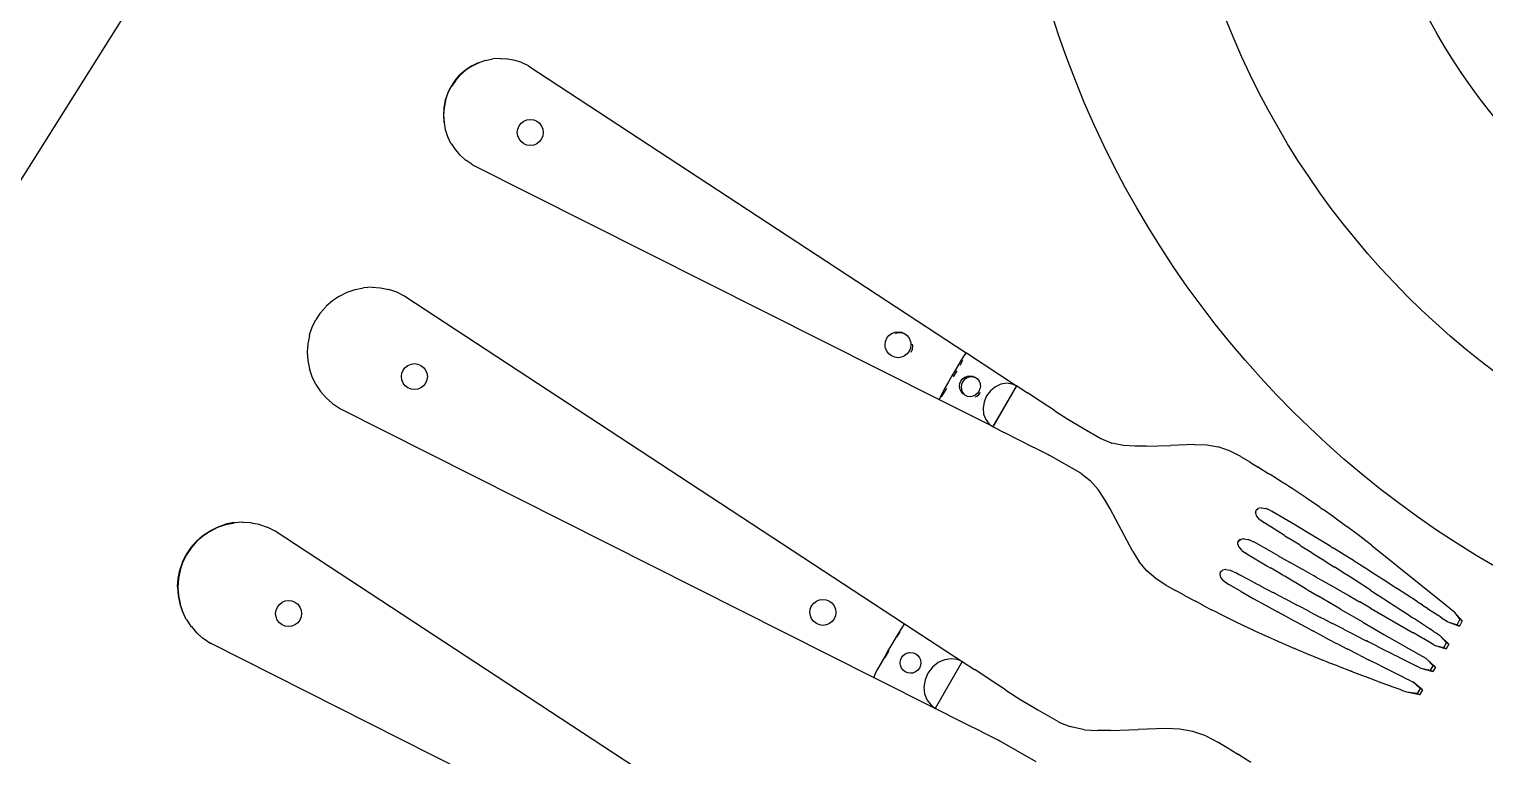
# Model space of a CAD drawing. Header units: metres. Extents: x 244.4 to 340.3, y -4.1 to 64.3.
# Drawn here: x 262.3737 to 262.5879, y 60.6716 to 60.7786 of the extents above; entities that cross this region are included whole.
import ezdxf

# ---------------------------------------------------------------- set-up
doc = ezdxf.new("R2010")
doc.units = ezdxf.units.M
doc.layers.add('Edges', color=7, linetype='Continuous')

msp = doc.modelspace()

# ---------------------------------------------------------------- linework, layer by layer
at = {"layer": 'Edges'}
for p, q in [((262.37218, 60.75582), (262.4409, 60.86532)), ((262.44087, 60.77396), (262.44191, 60.77419)), ((262.44191, 60.77419), (262.44194, 60.77417)), ((262.443, 60.77426), (262.44194, 60.77417)), ((262.443, 60.77426), (262.44303, 60.77424)), ((262.44303, 60.77424), (262.44409, 60.77419)), ((262.44409, 60.77419), (262.44412, 60.77417)), ((262.44412, 60.77417), (262.44516, 60.77398)), ((262.43791, 60.77254), (262.43709, 60.77182)), ((262.43795, 60.77252), (262.43713, 60.7718)), ((262.43882, 60.77314), (262.43791, 60.77254)), ((262.43886, 60.77312), (262.43795, 60.77252)), ((262.43882, 60.77314), (262.4398, 60.77363)), ((262.43886, 60.77312), (262.43984, 60.77361)), ((262.4398, 60.77363), (262.43984, 60.77361)), ((262.43984, 60.77361), (262.44084, 60.77398)), ((262.44084, 60.77398), (262.44087, 60.77396)), ((262.44519, 60.77396), (262.44516, 60.77398)), ((262.44619, 60.77363), (262.44519, 60.77396)), ((262.44623, 60.77361), (262.44619, 60.77363)), ((262.44717, 60.77315), (262.44623, 60.77361)), ((262.44717, 60.77315), (262.44721, 60.77313)), ((262.44721, 60.77313), (262.51157, 60.73092)), ((262.43532, 60.76909), (262.4358, 60.77007)), ((262.43534, 60.76924), (262.43577, 60.77009)), ((262.43629, 60.77088), (262.43577, 60.77009)), ((262.43641, 60.77097), (262.4358, 60.77007)), ((262.43629, 60.77088), (262.43635, 60.77097)), ((262.43637, 60.771), (262.43635, 60.77097)), ((262.43637, 60.771), (262.43704, 60.77176)), ((262.43641, 60.77097), (262.43713, 60.7718)), ((262.43704, 60.77176), (262.43709, 60.77182)), ((262.43493, 60.76807), (262.43472, 60.767)), ((262.43497, 60.76805), (262.43476, 60.76698)), ((262.43493, 60.76807), (262.43495, 60.76815)), ((262.43495, 60.76815), (262.43528, 60.76911)), ((262.43497, 60.76805), (262.43532, 60.76909)), ((262.43528, 60.76911), (262.43529, 60.76914)), ((262.43529, 60.76914), (262.43534, 60.76924)), ((262.43472, 60.767), (262.43465, 60.76591)), ((262.43465, 60.76591), (262.43472, 60.76482)), ((262.43476, 60.76698), (262.43468, 60.76589)), ((262.43468, 60.76589), (262.43476, 60.7648)), ((262.43472, 60.76482), (262.43476, 60.7648)), ((262.43476, 60.7648), (262.43493, 60.76375)), ((262.43493, 60.76375), (262.43497, 60.76373)), ((262.43528, 60.76272), (262.43497, 60.76373)), ((262.44553, 60.76335), (262.44559, 60.76384)), ((262.44559, 60.76384), (262.44578, 60.76431)), ((262.44578, 60.76431), (262.44609, 60.7647)), ((262.44609, 60.7647), (262.44648, 60.765)), ((262.44648, 60.765), (262.44694, 60.76519)), ((262.44694, 60.76519), (262.44744, 60.76526)), ((262.44744, 60.76526), (262.44794, 60.76519)), ((262.44794, 60.76519), (262.4484, 60.765)), ((262.4484, 60.765), (262.44879, 60.7647)), ((262.44879, 60.7647), (262.44909, 60.7643)), ((262.44909, 60.7643), (262.44928, 60.76384)), ((262.44928, 60.76384), (262.44935, 60.76335)), ((262.43532, 60.7627), (262.43528, 60.76272)), ((262.43576, 60.76174), (262.43532, 60.7627)), ((262.43576, 60.76174), (262.4358, 60.76172)), ((262.4358, 60.76172), (262.43637, 60.76083)), ((262.4456, 60.76285), (262.44553, 60.76335)), ((262.44579, 60.76239), (262.4456, 60.76285)), ((262.44609, 60.762), (262.44579, 60.76239)), ((262.44649, 60.76169), (262.44609, 60.762)), ((262.44695, 60.7615), (262.44649, 60.76169)), ((262.44744, 60.76144), (262.44695, 60.7615)), ((262.44794, 60.7615), (262.44744, 60.76144)), ((262.44839, 60.7617), (262.44794, 60.7615)), ((262.44879, 60.762), (262.44839, 60.7617)), ((262.44909, 60.7624), (262.44879, 60.762)), ((262.44928, 60.76285), (262.44909, 60.7624)), ((262.44935, 60.76335), (262.44928, 60.76285)), ((262.43637, 60.76083), (262.43641, 60.76081)), ((262.43641, 60.76081), (262.43709, 60.76001)), ((262.43709, 60.76001), (262.43713, 60.75999)), ((262.43713, 60.75999), (262.43791, 60.75929)), ((262.43791, 60.75929), (262.43795, 60.75927)), ((262.43882, 60.75868), (262.43795, 60.75927)), ((262.43882, 60.75868), (262.43886, 60.75866)), ((262.43886, 60.75866), (262.50759, 60.72403)), ((262.41938, 60.73928), (262.4205, 60.73983)), ((262.4205, 60.73983), (262.42168, 60.74023)), ((262.42168, 60.74023), (262.42291, 60.74048)), ((262.42415, 60.74056), (262.42291, 60.74048)), ((262.42415, 60.74056), (262.4254, 60.74048)), ((262.4254, 60.74048), (262.42662, 60.74024)), ((262.4278, 60.73983), (262.42662, 60.74024)), ((262.42892, 60.73928), (262.4278, 60.73983)), ((262.41658, 60.73682), (262.41735, 60.7377)), ((262.41735, 60.7377), (262.4174, 60.73776)), ((262.41834, 60.73859), (262.4174, 60.73776)), ((262.41938, 60.73928), (262.41834, 60.73859)), ((262.42892, 60.73928), (262.42896, 60.73926)), ((262.42896, 60.73926), (262.50252, 60.69103)), ((262.4154, 60.73482), (262.41589, 60.73579)), ((262.41648, 60.73669), (262.41589, 60.73579)), ((262.41648, 60.73669), (262.41655, 60.73679)), ((262.41658, 60.73682), (262.41655, 60.73679)), ((262.41493, 60.73349), (262.41469, 60.73226)), ((262.41493, 60.73349), (262.41496, 60.73357)), ((262.41496, 60.73357), (262.41534, 60.73467)), ((262.41534, 60.73467), (262.41535, 60.73471)), ((262.41535, 60.73471), (262.4154, 60.73482)), ((262.4999, 60.73306), (262.5002, 60.73346)), ((262.5002, 60.73346), (262.5006, 60.73376)), ((262.5006, 60.73376), (262.50087, 60.73387)), ((262.50087, 60.73387), (262.50106, 60.73395)), ((262.50106, 60.73395), (262.50156, 60.73401)), ((262.50133, 60.73379), (262.50115, 60.73371)), ((262.50182, 60.73386), (262.50133, 60.73379)), ((262.50156, 60.73401), (262.50206, 60.73394)), ((262.50231, 60.7338), (262.50182, 60.73386)), ((262.50206, 60.73394), (262.50231, 60.7338)), ((262.50231, 60.7338), (262.50252, 60.73375)), ((262.50252, 60.73375), (262.50291, 60.73345)), ((262.50291, 60.73345), (262.50321, 60.73306)), ((262.41469, 60.73226), (262.41461, 60.73102)), ((262.49964, 60.73211), (262.49971, 60.7326)), ((262.49968, 60.73181), (262.49964, 60.73211)), ((262.49971, 60.73161), (262.49968, 60.73181)), ((262.49971, 60.7326), (262.4999, 60.73306)), ((262.49991, 60.73115), (262.49971, 60.73161)), ((262.50321, 60.73306), (262.5034, 60.7326)), ((262.5034, 60.73161), (262.50321, 60.73115)), ((262.5034, 60.7326), (262.50343, 60.73234)), ((262.50346, 60.7321), (262.5034, 60.73161)), ((262.50343, 60.73234), (262.50346, 60.7321)), ((262.50348, 60.73099), (262.50367, 60.73145)), ((262.50367, 60.73145), (262.50373, 60.73195)), ((262.50373, 60.73195), (262.5037, 60.73218)), ((262.41461, 60.73102), (262.41469, 60.72977)), ((262.41469, 60.72977), (262.41493, 60.72855)), ((262.42942, 60.72907), (262.42989, 60.72926)), ((262.42989, 60.72926), (262.43038, 60.72933)), ((262.43038, 60.72933), (262.43088, 60.72926)), ((262.43088, 60.72926), (262.43134, 60.72907)), ((262.50021, 60.73075), (262.49991, 60.73115)), ((262.50061, 60.73045), (262.50021, 60.73075)), ((262.50107, 60.73026), (262.50061, 60.73045)), ((262.50156, 60.73019), (262.50107, 60.73026)), ((262.50205, 60.73026), (262.50156, 60.73019)), ((262.50229, 60.73036), (262.50205, 60.73026)), ((262.50251, 60.73045), (262.50229, 60.73036)), ((262.5029, 60.73076), (262.50251, 60.73045)), ((262.50321, 60.73115), (262.5029, 60.73076)), ((262.51048, 60.72925), (262.50999, 60.72842)), ((262.51091, 60.72995), (262.51048, 60.72925)), ((262.51071, 60.72912), (262.5111, 60.72984)), ((262.51125, 60.73049), (262.51091, 60.72995)), ((262.51148, 60.73082), (262.51125, 60.73049)), ((262.51157, 60.73092), (262.51148, 60.73082)), ((262.51157, 60.73092), (262.51161, 60.7309)), ((262.51157, 60.73077), (262.51161, 60.7309)), ((262.51161, 60.7309), (262.51899, 60.72606)), ((262.41533, 60.72736), (262.41493, 60.72855)), ((262.41589, 60.72625), (262.41533, 60.72736)), ((262.42847, 60.72742), (262.42853, 60.72792)), ((262.42854, 60.72693), (262.42847, 60.72742)), ((262.42853, 60.72792), (262.42872, 60.72838)), ((262.42872, 60.72838), (262.42903, 60.72877)), ((262.42903, 60.72877), (262.42942, 60.72907)), ((262.43134, 60.72907), (262.43173, 60.72877)), ((262.43173, 60.72877), (262.43204, 60.72837)), ((262.43204, 60.72837), (262.43223, 60.72791)), ((262.43229, 60.72742), (262.43222, 60.72693)), ((262.43223, 60.72791), (262.43229, 60.72742)), ((262.50947, 60.72753), (262.50896, 60.72664)), ((262.50999, 60.72842), (262.50947, 60.72753)), ((262.50973, 60.72739), (262.51024, 60.72828)), ((262.51081, 60.72676), (262.51106, 60.72707)), ((262.51106, 60.72707), (262.51138, 60.72732)), ((262.51162, 60.72718), (262.5113, 60.72693)), ((262.51138, 60.72732), (262.51166, 60.72743)), ((262.51189, 60.72729), (262.51162, 60.72718)), ((262.51166, 60.72743), (262.51175, 60.72747)), ((262.51175, 60.72747), (262.51214, 60.72752)), ((262.51198, 60.72733), (262.51189, 60.72729)), ((262.51237, 60.72739), (262.51198, 60.72733)), ((262.51214, 60.72752), (262.51254, 60.72747)), ((262.51277, 60.72733), (262.51237, 60.72739)), ((262.51254, 60.72747), (262.51277, 60.72733)), ((262.51277, 60.72733), (262.51291, 60.72731)), ((262.51291, 60.72731), (262.51323, 60.72707)), ((262.51323, 60.72707), (262.51347, 60.72675)), ((262.41589, 60.72625), (262.41658, 60.72521)), ((262.41658, 60.72521), (262.4174, 60.72427)), ((262.42873, 60.72647), (262.42854, 60.72693)), ((262.42903, 60.72607), (262.42873, 60.72647)), ((262.42943, 60.72577), (262.42903, 60.72607)), ((262.42989, 60.72557), (262.42943, 60.72577)), ((262.43038, 60.72551), (262.42989, 60.72557)), ((262.43088, 60.72558), (262.43038, 60.72551)), ((262.43134, 60.72577), (262.43088, 60.72558)), ((262.43173, 60.72607), (262.43134, 60.72577)), ((262.43203, 60.72647), (262.43173, 60.72607)), ((262.43222, 60.72693), (262.43203, 60.72647)), ((262.5081, 60.72507), (262.5078, 60.72451)), ((262.50795, 60.72444), (262.50829, 60.72497)), ((262.50849, 60.7258), (262.5081, 60.72507)), ((262.50829, 60.72497), (262.50872, 60.72567)), ((262.50896, 60.72664), (262.50849, 60.7258)), ((262.51061, 60.72599), (262.51066, 60.72639)), ((262.51065, 60.72569), (262.51061, 60.72599)), ((262.51067, 60.7256), (262.51065, 60.72569)), ((262.51066, 60.72639), (262.51081, 60.72676)), ((262.51082, 60.72523), (262.51067, 60.7256)), ((262.51107, 60.72491), (262.51082, 60.72523)), ((262.51091, 60.72625), (262.51085, 60.72585)), ((262.51085, 60.72585), (262.51089, 60.72556)), ((262.51089, 60.72556), (262.5109, 60.72546)), ((262.5109, 60.72546), (262.51105, 60.72509)), ((262.51106, 60.72662), (262.51091, 60.72625)), ((262.51105, 60.72509), (262.51129, 60.72478)), ((262.5113, 60.72693), (262.51106, 60.72662)), ((262.51129, 60.72478), (262.51107, 60.72491)), ((262.51322, 60.72491), (262.5129, 60.72467)), ((262.51346, 60.72523), (262.51322, 60.72491)), ((262.51361, 60.7256), (262.51346, 60.72523)), ((262.51346, 60.72478), (262.5137, 60.72509)), ((262.51347, 60.72675), (262.51362, 60.72639)), ((262.51367, 60.72599), (262.51361, 60.7256)), ((262.51362, 60.72639), (262.51363, 60.72625)), ((262.51363, 60.72625), (262.51367, 60.72599)), ((262.51515, 60.72534), (262.51458, 60.72458)), ((262.51588, 60.72593), (262.51515, 60.72534)), ((262.51897, 60.72604), (262.51552, 60.72005)), ((262.51555, 60.72001), (262.51903, 60.72604)), ((262.5167, 60.7263), (262.51588, 60.72593)), ((262.51755, 60.72643), (262.5167, 60.7263)), ((262.51837, 60.72632), (262.51755, 60.72643)), ((262.51899, 60.72606), (262.51837, 60.72632)), ((262.51899, 60.72606), (262.51897, 60.72604)), ((262.51897, 60.72604), (262.51903, 60.72604)), ((262.51903, 60.72604), (262.51899, 60.72606)), ((262.51903, 60.72604), (262.52058, 60.72505)), ((262.52058, 60.72505), (262.5206, 60.72503)), ((262.5226, 60.72372), (262.5206, 60.72503)), ((262.4174, 60.72427), (262.41834, 60.72345)), ((262.41834, 60.72345), (262.41938, 60.72275)), ((262.41938, 60.72275), (262.41942, 60.72273)), ((262.41942, 60.72273), (262.49797, 60.68314)), ((262.50763, 60.72415), (262.50759, 60.72403)), ((262.50759, 60.72403), (262.50763, 60.724)), ((262.5078, 60.72451), (262.50763, 60.72415)), ((262.50763, 60.724), (262.50772, 60.7241)), ((262.51548, 60.72005), (262.50763, 60.724)), ((262.51138, 60.72467), (262.51129, 60.72478)), ((262.51175, 60.72451), (262.51138, 60.72467)), ((262.51215, 60.72446), (262.51175, 60.72451)), ((262.51254, 60.72452), (262.51215, 60.72446)), ((262.51267, 60.72457), (262.51254, 60.72452)), ((262.5129, 60.72467), (262.51267, 60.72457)), ((262.5129, 60.72444), (262.51314, 60.72454)), ((262.51314, 60.72454), (262.51346, 60.72478)), ((262.51421, 60.72371), (262.51406, 60.72279)), ((262.51406, 60.72279), (262.51415, 60.72189)), ((262.51458, 60.72458), (262.51421, 60.72371)), ((262.52456, 60.72244), (262.5226, 60.72372)), ((262.51415, 60.72189), (262.51446, 60.72109)), ((262.51446, 60.72109), (262.51497, 60.72044)), ((262.52456, 60.72244), (262.52462, 60.7224)), ((262.52462, 60.7224), (262.52653, 60.72115)), ((262.52653, 60.72115), (262.52663, 60.72108)), ((262.52663, 60.72108), (262.5287, 60.71987)), ((262.51497, 60.72044), (262.51548, 60.72005)), ((262.51548, 60.72005), (262.51551, 60.72003)), ((262.51552, 60.72005), (262.51551, 60.72003)), ((262.51551, 60.72003), (262.51555, 60.72001)), ((262.51555, 60.72001), (262.51552, 60.72005)), ((262.51555, 60.72001), (262.51719, 60.71919)), ((262.51719, 60.71919), (262.51722, 60.71917)), ((262.51722, 60.71917), (262.51935, 60.7181)), ((262.5287, 60.71987), (262.53141, 60.7183)), ((262.51935, 60.7181), (262.52145, 60.71704)), ((262.52145, 60.71704), (262.52151, 60.71702)), ((262.52151, 60.71702), (262.52355, 60.71598)), ((262.53141, 60.7183), (262.53302, 60.71764)), ((262.53472, 60.71728), (262.53302, 60.71764)), ((262.53646, 60.71719), (262.53472, 60.71728)), ((262.53808, 60.71717), (262.53646, 60.71719)), ((262.53808, 60.71717), (262.54165, 60.7173)), ((262.5452, 60.71743), (262.54165, 60.7173)), ((262.5452, 60.71743), (262.54697, 60.71737)), ((262.54697, 60.71737), (262.54868, 60.71706)), ((262.55035, 60.71649), (262.54868, 60.71706)), ((262.55199, 60.71565), (262.55035, 60.71649)), ((262.52355, 60.71598), (262.52366, 60.71593)), ((262.52366, 60.71593), (262.5238, 60.71586)), ((262.52845, 60.71318), (262.5238, 60.71586)), ((262.55203, 60.71563), (262.55199, 60.71565)), ((262.55203, 60.71563), (262.5533, 60.71486)), ((262.5533, 60.71486), (262.55358, 60.71469)), ((262.55358, 60.71469), (262.55454, 60.7141)), ((262.52845, 60.71318), (262.52983, 60.71211)), ((262.53099, 60.71082), (262.52983, 60.71211)), ((262.55458, 60.71408), (262.55454, 60.7141)), ((262.55458, 60.71408), (262.55614, 60.71311)), ((262.5563, 60.71301), (262.55614, 60.71311)), ((262.55709, 60.71252), (262.5563, 60.71301)), ((262.55713, 60.7125), (262.55709, 60.71252)), ((262.55713, 60.7125), (262.55796, 60.71197)), ((262.55796, 60.71197), (262.55814, 60.71186)), ((262.53193, 60.70936), (262.53099, 60.71082)), ((262.55814, 60.71186), (262.55842, 60.71168)), ((262.55918, 60.7112), (262.55842, 60.71168)), ((262.55953, 60.71097), (262.55918, 60.7112)), ((262.5616, 60.70959), (262.55953, 60.71097)), ((262.53276, 60.70797), (262.53193, 60.70936)), ((262.53361, 60.70639), (262.53276, 60.70797)), ((262.55415, 60.70738), (262.55423, 60.70776)), ((262.55419, 60.70736), (262.55427, 60.70774)), ((262.55423, 60.70776), (262.55452, 60.70802)), ((262.55427, 60.70774), (262.55456, 60.708)), ((262.55452, 60.70802), (262.55456, 60.708)), ((262.55501, 60.70811), (262.55456, 60.708)), ((262.55501, 60.70811), (262.55504, 60.70809)), ((262.55504, 60.70809), (262.55567, 60.708)), ((262.55567, 60.708), (262.5557, 60.70798)), ((262.55625, 60.70774), (262.5557, 60.70798)), ((262.55625, 60.70774), (262.55648, 60.70764)), ((262.5616, 60.70959), (262.56164, 60.70956)), ((262.56164, 60.70956), (262.56167, 60.70954)), ((262.56363, 60.70819), (262.56167, 60.70954)), ((262.56363, 60.70819), (262.56367, 60.70817)), ((262.56367, 60.70817), (262.56397, 60.70796)), ((262.56397, 60.70796), (262.56413, 60.70785)), ((262.56562, 60.70679), (262.56413, 60.70785)), ((262.40143, 60.70528), (262.40261, 60.70568)), ((262.40148, 60.70525), (262.40266, 60.70565)), ((262.40383, 60.70593), (262.40261, 60.70568)), ((262.40266, 60.70565), (262.40389, 60.70589)), ((262.40389, 60.70589), (262.40383, 60.70593)), ((262.40508, 60.70601), (262.40389, 60.70589)), ((262.40513, 60.70597), (262.40508, 60.70601)), ((262.40513, 60.70597), (262.40632, 60.70593)), ((262.40632, 60.70593), (262.40638, 60.70589)), ((262.40638, 60.70589), (262.40754, 60.70568)), ((262.40754, 60.70568), (262.4076, 60.70565)), ((262.4076, 60.70565), (262.40873, 60.70528)), ((262.53527, 60.70325), (262.53361, 60.70639)), ((262.55419, 60.70736), (262.55415, 60.70738)), ((262.55431, 60.70691), (262.55419, 60.70736)), ((262.55435, 60.70689), (262.55431, 60.70691)), ((262.55474, 60.7064), (262.55435, 60.70689)), ((262.55474, 60.7064), (262.55478, 60.70637)), ((262.55478, 60.70637), (262.55527, 60.70603)), ((262.55527, 60.70603), (262.55547, 60.70588)), ((262.5584, 60.70405), (262.55547, 60.70588)), ((262.55652, 60.70762), (262.55648, 60.70764)), ((262.55827, 60.70658), (262.55652, 60.70762)), ((262.56005, 60.70553), (262.55827, 60.70658)), ((262.56566, 60.70677), (262.56562, 60.70679)), ((262.56566, 60.70677), (262.56721, 60.70563)), ((262.56721, 60.70563), (262.56741, 60.70549)), ((262.39833, 60.70321), (262.39927, 60.70403)), ((262.39933, 60.704), (262.39839, 60.70318)), ((262.39927, 60.70403), (262.40031, 60.70473)), ((262.40036, 60.70469), (262.39933, 60.704)), ((262.40031, 60.70473), (262.40143, 60.70528)), ((262.40036, 60.70469), (262.40148, 60.70525)), ((262.40873, 60.70528), (262.40878, 60.70525)), ((262.40878, 60.70525), (262.40984, 60.70473)), ((262.40984, 60.70473), (262.40987, 60.70471)), ((262.40984, 60.70473), (262.4099, 60.7047)), ((262.4099, 60.7047), (262.4835, 60.65644)), ((262.55161, 60.70322), (262.5519, 60.70348)), ((262.55165, 60.7032), (262.55194, 60.70346)), ((262.5519, 60.70348), (262.55194, 60.70346)), ((262.55194, 60.70346), (262.55239, 60.70357)), ((262.55239, 60.70357), (262.55242, 60.70355)), ((262.55242, 60.70355), (262.55305, 60.70346)), ((262.55305, 60.70346), (262.55308, 60.70344)), ((262.55363, 60.7032), (262.55308, 60.70344)), ((262.5584, 60.70405), (262.55847, 60.704)), ((262.55847, 60.704), (262.55898, 60.70368)), ((262.55902, 60.70366), (262.55898, 60.70368)), ((262.56071, 60.7026), (262.55902, 60.70366)), ((262.56179, 60.70449), (262.56005, 60.70553)), ((262.56352, 60.70345), (262.56179, 60.70449)), ((262.56522, 60.70241), (262.56352, 60.70345)), ((262.56741, 60.70549), (262.56756, 60.70538)), ((262.5676, 60.70536), (262.56756, 60.70538)), ((262.56946, 60.70396), (262.5676, 60.70536)), ((262.56946, 60.70396), (262.5695, 60.70393)), ((262.57038, 60.70325), (262.5695, 60.70393)), ((262.39741, 60.70214), (262.39681, 60.70123)), ((262.39757, 60.70224), (262.39687, 60.7012)), ((262.39748, 60.70224), (262.39741, 60.70214)), ((262.39751, 60.70227), (262.39748, 60.70224)), ((262.39827, 60.70315), (262.39751, 60.70227)), ((262.39839, 60.70318), (262.39757, 60.70224)), ((262.39833, 60.70321), (262.39827, 60.70315)), ((262.5361, 60.70167), (262.53527, 60.70325)), ((262.5361, 60.70167), (262.53703, 60.70017)), ((262.55153, 60.70284), (262.55161, 60.70322)), ((262.55157, 60.70282), (262.55153, 60.70284)), ((262.55157, 60.70282), (262.55165, 60.7032)), ((262.5517, 60.70237), (262.55157, 60.70282)), ((262.55173, 60.70235), (262.5517, 60.70237)), ((262.55212, 60.70186), (262.55173, 60.70235)), ((262.55216, 60.70184), (262.55212, 60.70186)), ((262.55216, 60.70184), (262.55264, 60.70148)), ((262.55284, 60.70133), (262.55264, 60.70148)), ((262.55288, 60.70131), (262.55284, 60.70133)), ((262.55288, 60.70131), (262.55581, 60.69957)), ((262.55363, 60.7032), (262.55386, 60.7031)), ((262.5539, 60.70308), (262.55386, 60.7031)), ((262.55687, 60.70141), (262.5539, 60.70308)), ((262.55687, 60.70141), (262.55695, 60.70136)), ((262.55695, 60.70136), (262.55747, 60.70107)), ((262.56071, 60.7026), (262.56075, 60.70258)), ((262.56075, 60.70258), (262.56083, 60.70252)), ((262.56083, 60.70252), (262.56099, 60.70242)), ((262.56099, 60.70242), (262.56242, 60.70152)), ((262.56245, 60.7015), (262.56242, 60.70152)), ((262.56245, 60.7015), (262.5641, 60.70046)), ((262.56531, 60.70235), (262.56522, 60.70241)), ((262.56531, 60.70235), (262.56553, 60.70222)), ((262.56691, 60.70137), (262.56553, 60.70222)), ((262.56695, 60.70135), (262.56691, 60.70137)), ((262.56858, 60.70034), (262.56695, 60.70135)), ((262.57061, 60.70308), (262.57038, 60.70325)), ((262.57124, 60.7026), (262.57061, 60.70308)), ((262.57126, 60.70258), (262.57124, 60.7026)), ((262.57129, 60.70255), (262.57126, 60.70258)), ((262.57129, 60.70255), (262.5822, 60.69376)), ((262.39626, 60.70011), (262.39588, 60.69902)), ((262.39592, 60.6989), (262.39632, 60.70008)), ((262.39626, 60.70011), (262.39627, 60.70016)), ((262.39633, 60.70027), (262.39627, 60.70016)), ((262.39632, 60.70008), (262.39687, 60.7012)), ((262.39633, 60.70027), (262.39681, 60.70123)), ((262.53816, 60.69884), (262.53703, 60.70017)), ((262.55581, 60.69957), (262.55589, 60.69953)), ((262.55589, 60.69953), (262.55641, 60.69922)), ((262.55644, 60.6992), (262.55641, 60.69922)), ((262.55816, 60.69819), (262.55644, 60.6992)), ((262.55751, 60.70105), (262.55747, 60.70107)), ((262.55751, 60.70105), (262.55925, 60.70007)), ((262.55929, 60.70005), (262.55925, 60.70007)), ((262.55929, 60.70005), (262.55937, 60.7)), ((262.55937, 60.7), (262.55954, 60.69991)), ((262.55954, 60.69991), (262.561, 60.69908)), ((262.56414, 60.70043), (262.5641, 60.70046)), ((262.56419, 60.7004), (262.56414, 60.70043)), ((262.56419, 60.7004), (262.5644, 60.70027)), ((262.5644, 60.70027), (262.56577, 60.69939)), ((262.56581, 60.69937), (262.56577, 60.69939)), ((262.56742, 60.69834), (262.56581, 60.69937)), ((262.56862, 60.70031), (262.56858, 60.70034)), ((262.56867, 60.70028), (262.56862, 60.70031)), ((262.56867, 60.70028), (262.57023, 60.6993)), ((262.57023, 60.6993), (262.5718, 60.6983)), ((262.39553, 60.69646), (262.39562, 60.69771)), ((262.39567, 60.69768), (262.39559, 60.69643)), ((262.39562, 60.69771), (262.39586, 60.69893)), ((262.39592, 60.6989), (262.39567, 60.69768)), ((262.39588, 60.69902), (262.39586, 60.69893)), ((262.53949, 60.69768), (262.53816, 60.69884)), ((262.54103, 60.69668), (262.53949, 60.69768)), ((262.54898, 60.69868), (262.54891, 60.6983)), ((262.54895, 60.69828), (262.54891, 60.6983)), ((262.54895, 60.69828), (262.54902, 60.69866)), ((262.54907, 60.69783), (262.54895, 60.69828)), ((262.54898, 60.69868), (262.54928, 60.69894)), ((262.54902, 60.69866), (262.54931, 60.69891)), ((262.54911, 60.69781), (262.54907, 60.69783)), ((262.5495, 60.69731), (262.54911, 60.69781)), ((262.54928, 60.69894), (262.54931, 60.69891)), ((262.54976, 60.69903), (262.54931, 60.69891)), ((262.54954, 60.69729), (262.5495, 60.69731)), ((262.54954, 60.69729), (262.55002, 60.69695)), ((262.5498, 60.69901), (262.54976, 60.69903)), ((262.5498, 60.69901), (262.55042, 60.69892)), ((262.55042, 60.69892), (262.55046, 60.69889)), ((262.55101, 60.69865), (262.55046, 60.69889)), ((262.55101, 60.69865), (262.55124, 60.69856)), ((262.55124, 60.69856), (262.55173, 60.6983)), ((262.55173, 60.6983), (262.55308, 60.69758)), ((262.55308, 60.69758), (262.55429, 60.69694)), ((262.5582, 60.69817), (262.55816, 60.69819)), ((262.55828, 60.69811), (262.5582, 60.69817)), ((262.55845, 60.69802), (262.55828, 60.69811)), ((262.55989, 60.69717), (262.55845, 60.69802)), ((262.55993, 60.69714), (262.55989, 60.69717)), ((262.56161, 60.69615), (262.55993, 60.69714)), ((262.56104, 60.69906), (262.561, 60.69908)), ((262.56273, 60.6981), (262.56104, 60.69906)), ((262.56277, 60.69808), (262.56273, 60.6981)), ((262.56283, 60.69805), (262.56277, 60.69808)), ((262.56304, 60.69792), (262.56283, 60.69805)), ((262.56445, 60.69713), (262.56304, 60.69792)), ((262.56449, 60.69711), (262.56445, 60.69713)), ((262.56449, 60.69711), (262.56615, 60.69616)), ((262.56742, 60.69834), (262.56746, 60.69832)), ((262.56751, 60.69828), (262.56746, 60.69832)), ((262.56775, 60.69813), (262.56751, 60.69828)), ((262.56905, 60.6973), (262.56775, 60.69813)), ((262.56909, 60.69727), (262.56905, 60.6973)), ((262.57062, 60.69628), (262.56909, 60.69727)), ((262.5718, 60.6983), (262.57336, 60.6973)), ((262.57336, 60.6973), (262.5749, 60.6963)), ((262.39553, 60.69646), (262.39562, 60.69522)), ((262.39559, 60.69643), (262.39567, 60.69518)), ((262.39562, 60.69522), (262.39586, 60.69399)), ((262.39567, 60.69518), (262.39592, 60.69396)), ((262.54107, 60.69665), (262.54103, 60.69668)), ((262.54107, 60.69665), (262.54238, 60.69594)), ((262.54266, 60.69578), (262.54238, 60.69594)), ((262.54365, 60.69524), (262.54266, 60.69578)), ((262.54369, 60.69522), (262.54365, 60.69524)), ((262.54369, 60.69522), (262.54531, 60.69435)), ((262.55002, 60.69695), (262.55022, 60.6968)), ((262.55204, 60.69578), (262.55022, 60.6968)), ((262.55204, 60.69578), (262.55383, 60.69477)), ((262.55429, 60.69694), (262.55437, 60.69689)), ((262.5549, 60.69661), (262.55437, 60.69689)), ((262.55494, 60.69659), (262.5549, 60.69661)), ((262.55494, 60.69659), (262.5567, 60.69566)), ((262.55674, 60.69564), (262.5567, 60.69566)), ((262.55683, 60.69559), (262.55674, 60.69564)), ((262.557, 60.6955), (262.55683, 60.69559)), ((262.55849, 60.69472), (262.557, 60.6955)), ((262.56165, 60.69613), (262.56161, 60.69615)), ((262.5617, 60.6961), (262.56165, 60.69613)), ((262.5617, 60.6961), (262.56192, 60.69597)), ((262.56192, 60.69597), (262.56331, 60.69515)), ((262.56335, 60.69513), (262.56331, 60.69515)), ((262.565, 60.69416), (262.56335, 60.69513)), ((262.56619, 60.69614), (262.56615, 60.69616)), ((262.56625, 60.6961), (262.56619, 60.69614)), ((262.56784, 60.6952), (262.56625, 60.6961)), ((262.56788, 60.69518), (262.56784, 60.6952)), ((262.56788, 60.69518), (262.56946, 60.69427)), ((262.57066, 60.69626), (262.57062, 60.69628)), ((262.57079, 60.69617), (262.57066, 60.69626)), ((262.57106, 60.696), (262.57079, 60.69617)), ((262.57106, 60.696), (262.57218, 60.69527)), ((262.57218, 60.69527), (262.57222, 60.69525)), ((262.57222, 60.69525), (262.57373, 60.69426)), ((262.57643, 60.69531), (262.5749, 60.6963)), ((262.57794, 60.69431), (262.57643, 60.69531)), ((262.39586, 60.69399), (262.39626, 60.69281)), ((262.39632, 60.69278), (262.39592, 60.69396)), ((262.39632, 60.69278), (262.39626, 60.69281)), ((262.39681, 60.69169), (262.39632, 60.69278)), ((262.40996, 60.69254), (262.41003, 60.69304)), ((262.41003, 60.69304), (262.41022, 60.6935)), ((262.41022, 60.6935), (262.41052, 60.69389)), ((262.41052, 60.69389), (262.41091, 60.6942)), ((262.41091, 60.6942), (262.41137, 60.69439)), ((262.41137, 60.69439), (262.41186, 60.69445)), ((262.41186, 60.69445), (262.41236, 60.69439)), ((262.41236, 60.69439), (262.41281, 60.6942)), ((262.41281, 60.6942), (262.41321, 60.6939)), ((262.41321, 60.6939), (262.41351, 60.6935)), ((262.41351, 60.6935), (262.4137, 60.69304)), ((262.4137, 60.69304), (262.41377, 60.69255)), ((262.48858, 60.69272), (262.48864, 60.69321)), ((262.48865, 60.6922), (262.48858, 60.69272)), ((262.48864, 60.69321), (262.48883, 60.69367)), ((262.48883, 60.69367), (262.48914, 60.69407)), ((262.48914, 60.69407), (262.48953, 60.69437)), ((262.48953, 60.69437), (262.49, 60.69456)), ((262.49, 60.69456), (262.49049, 60.69462)), ((262.49049, 60.69462), (262.49099, 60.69455)), ((262.49099, 60.69455), (262.49145, 60.69436)), ((262.49145, 60.69436), (262.49185, 60.69406)), ((262.49185, 60.69406), (262.49215, 60.69367)), ((262.49215, 60.69367), (262.49234, 60.69321)), ((262.4924, 60.69271), (262.49233, 60.69222)), ((262.49234, 60.69321), (262.49234, 60.69317)), ((262.49234, 60.69317), (262.4924, 60.69271)), ((262.54548, 60.69427), (262.54531, 60.69435)), ((262.54552, 60.69425), (262.54548, 60.69427)), ((262.5463, 60.69384), (262.54552, 60.69425)), ((262.54633, 60.69381), (262.5463, 60.69384)), ((262.54633, 60.69381), (262.5474, 60.69326)), ((262.5474, 60.69326), (262.54769, 60.69311)), ((262.54849, 60.69269), (262.54769, 60.69311)), ((262.55383, 60.69477), (262.55561, 60.69378)), ((262.55561, 60.69378), (262.55738, 60.69281)), ((262.55913, 60.69185), (262.55738, 60.69281)), ((262.55852, 60.6947), (262.55849, 60.69472)), ((262.56025, 60.69379), (262.55852, 60.6947)), ((262.56025, 60.69379), (262.56029, 60.69377)), ((262.56034, 60.69374), (262.56029, 60.69377)), ((262.56056, 60.69363), (262.56034, 60.69374)), ((262.56201, 60.69288), (262.56056, 60.69363)), ((262.56201, 60.69288), (262.56204, 60.69285)), ((262.56204, 60.69285), (262.56374, 60.69197)), ((262.56504, 60.69414), (262.565, 60.69416)), ((262.5651, 60.69411), (262.56504, 60.69414)), ((262.56667, 60.69319), (262.5651, 60.69411)), ((262.56671, 60.69316), (262.56667, 60.69319)), ((262.56671, 60.69316), (262.56829, 60.69224)), ((262.5695, 60.69425), (262.56946, 60.69427)), ((262.57107, 60.69335), (262.5695, 60.69425)), ((262.57107, 60.69335), (262.57424, 60.69152)), ((262.57373, 60.69426), (262.57377, 60.69424)), ((262.57377, 60.69424), (262.57403, 60.69407)), ((262.57403, 60.69407), (262.57433, 60.69388)), ((262.57433, 60.69388), (262.57526, 60.69327)), ((262.57526, 60.69327), (262.57529, 60.69324)), ((262.57529, 60.69324), (262.57677, 60.69228)), ((262.57794, 60.69431), (262.5784, 60.69401)), ((262.57872, 60.6938), (262.5784, 60.69401)), ((262.57872, 60.6938), (262.57944, 60.69332)), ((262.57944, 60.69332), (262.57948, 60.6933)), ((262.57948, 60.6933), (262.58093, 60.69233)), ((262.5822, 60.69376), (262.58303, 60.69308)), ((262.58303, 60.69308), (262.58328, 60.69288)), ((262.58328, 60.69288), (262.58332, 60.69285)), ((262.58332, 60.69285), (262.58458, 60.69147)), ((262.58332, 60.69285), (262.58423, 60.69167)), ((262.39687, 60.69166), (262.39681, 60.69169)), ((262.39687, 60.69166), (262.3975, 60.69066)), ((262.3975, 60.69066), (262.39756, 60.69062)), ((262.39756, 60.69062), (262.39833, 60.68972)), ((262.41002, 60.69205), (262.40996, 60.69254)), ((262.41021, 60.69159), (262.41002, 60.69205)), ((262.41051, 60.6912), (262.41021, 60.69159)), ((262.41091, 60.69089), (262.41051, 60.6912)), ((262.41137, 60.6907), (262.41091, 60.69089)), ((262.41186, 60.69064), (262.41137, 60.6907)), ((262.41235, 60.6907), (262.41186, 60.69064)), ((262.41281, 60.69089), (262.41235, 60.6907)), ((262.41321, 60.6912), (262.41281, 60.69089)), ((262.41352, 60.69159), (262.41321, 60.6912)), ((262.41371, 60.69205), (262.41352, 60.69159)), ((262.41377, 60.69255), (262.41371, 60.69205)), ((262.48884, 60.69176), (262.48865, 60.6922)), ((262.48915, 60.69136), (262.48884, 60.69176)), ((262.48954, 60.69106), (262.48915, 60.69136)), ((262.49, 60.69087), (262.48954, 60.69106)), ((262.4905, 60.6908), (262.49, 60.69087)), ((262.49099, 60.69087), (262.4905, 60.6908)), ((262.49102, 60.69088), (262.49099, 60.69087)), ((262.49145, 60.69106), (262.49102, 60.69088)), ((262.49184, 60.69137), (262.49145, 60.69106)), ((262.49214, 60.69176), (262.49184, 60.69137)), ((262.49233, 60.69222), (262.49214, 60.69176)), ((262.50242, 60.69091), (262.50216, 60.69053)), ((262.50252, 60.69103), (262.50242, 60.69091)), ((262.50245, 60.69089), (262.50252, 60.69103)), ((262.50252, 60.69103), (262.511, 60.68547)), ((262.54886, 60.6925), (262.54849, 60.69269)), ((262.5511, 60.69139), (262.54886, 60.6925)), ((262.55114, 60.69137), (262.5511, 60.69139)), ((262.55114, 60.69137), (262.55117, 60.69135)), ((262.55117, 60.69135), (262.55332, 60.69033)), ((262.55913, 60.69185), (262.56087, 60.69091)), ((262.56087, 60.69091), (262.5626, 60.68998)), ((262.56378, 60.69195), (262.56374, 60.69197)), ((262.56384, 60.69192), (262.56378, 60.69195)), ((262.56384, 60.69192), (262.56409, 60.69179)), ((262.56409, 60.69179), (262.56546, 60.69109)), ((262.5655, 60.69106), (262.56546, 60.69109)), ((262.56713, 60.69023), (262.5655, 60.69106)), ((262.56833, 60.69222), (262.56829, 60.69224)), ((262.56989, 60.69131), (262.56833, 60.69222)), ((262.56993, 60.69129), (262.56989, 60.69131)), ((262.56993, 60.69129), (262.57148, 60.69039)), ((262.57424, 60.69152), (262.57736, 60.68971)), ((262.57681, 60.69225), (262.57677, 60.69228)), ((262.57681, 60.69225), (262.57722, 60.69198)), ((262.57755, 60.69177), (262.57722, 60.69198)), ((262.57827, 60.69129), (262.57755, 60.69177)), ((262.57831, 60.69127), (262.57827, 60.69129)), ((262.57976, 60.69031), (262.57831, 60.69127)), ((262.58093, 60.69233), (262.58097, 60.69231)), ((262.58154, 60.69193), (262.58097, 60.69231)), ((262.58154, 60.69193), (262.5824, 60.69135)), ((262.58244, 60.69133), (262.5824, 60.69135)), ((262.58244, 60.69133), (262.58416, 60.69067)), ((262.58244, 60.69133), (262.58381, 60.69088)), ((262.58381, 60.69088), (262.58423, 60.69167)), ((262.58416, 60.69067), (262.58381, 60.69088)), ((262.58458, 60.69147), (262.58416, 60.69067)), ((262.58458, 60.69147), (262.58423, 60.69167)), ((262.39838, 60.68968), (262.39833, 60.68972)), ((262.39926, 60.68889), (262.39838, 60.68968)), ((262.39932, 60.68886), (262.39926, 60.68889)), ((262.4003, 60.6882), (262.39932, 60.68886)), ((262.50128, 60.68912), (262.50072, 60.68817)), ((262.50177, 60.68992), (262.50128, 60.68912)), ((262.50138, 60.68905), (262.50186, 60.68987)), ((262.50216, 60.69053), (262.50177, 60.68992)), ((262.55332, 60.69033), (262.55336, 60.69031)), ((262.55369, 60.69016), (262.55336, 60.69031)), ((262.55386, 60.69007), (262.55369, 60.69016)), ((262.55553, 60.68931), (262.55386, 60.69007)), ((262.55553, 60.68931), (262.55557, 60.68929)), ((262.55557, 60.68929), (262.55732, 60.68851)), ((262.55732, 60.68851), (262.55755, 60.68841)), ((262.55755, 60.68841), (262.55772, 60.68833)), ((262.56432, 60.68907), (262.5626, 60.68998)), ((262.56432, 60.68907), (262.56597, 60.6882)), ((262.56713, 60.69023), (262.56717, 60.69021)), ((262.56717, 60.69021), (262.56731, 60.69014)), ((262.56731, 60.69014), (262.56759, 60.68999)), ((262.56759, 60.68999), (262.56879, 60.68939)), ((262.56879, 60.68939), (262.56883, 60.68936)), ((262.56883, 60.68936), (262.57043, 60.68855)), ((262.57047, 60.68853), (262.57043, 60.68855)), ((262.57075, 60.68839), (262.57047, 60.68853)), ((262.57148, 60.69039), (262.57306, 60.68948)), ((262.57306, 60.68948), (262.57619, 60.68768)), ((262.5774, 60.68969), (262.57736, 60.68971)), ((262.5789, 60.68882), (262.5774, 60.68969)), ((262.57894, 60.6888), (262.5789, 60.68882)), ((262.58042, 60.68793), (262.57894, 60.6888)), ((262.5798, 60.69029), (262.57976, 60.69031)), ((262.58037, 60.68991), (262.5798, 60.69029)), ((262.58037, 60.68991), (262.58072, 60.68969)), ((262.58072, 60.68969), (262.58124, 60.68934)), ((262.58124, 60.68934), (262.58128, 60.68932)), ((262.58128, 60.68932), (262.58259, 60.68802)), ((262.58128, 60.68932), (262.58224, 60.68822)), ((262.4003, 60.6882), (262.40033, 60.68819)), ((262.4003, 60.6882), (262.40036, 60.68817)), ((262.47895, 60.64856), (262.40036, 60.68817)), ((262.50012, 60.68715), (262.49954, 60.68613)), ((262.49966, 60.68606), (262.50025, 60.68708)), ((262.50072, 60.68817), (262.50012, 60.68715)), ((262.50205, 60.68604), (262.50229, 60.68636)), ((262.50229, 60.68636), (262.50261, 60.6866)), ((262.50261, 60.6866), (262.50298, 60.68675)), ((262.50298, 60.68675), (262.50308, 60.68676)), ((262.50308, 60.68676), (262.50338, 60.6868)), ((262.50338, 60.6868), (262.50378, 60.68675)), ((262.50378, 60.68675), (262.50415, 60.68659)), ((262.50415, 60.68659), (262.50446, 60.68635)), ((262.50446, 60.68635), (262.5047, 60.68604)), ((262.55772, 60.68833), (262.55776, 60.68831)), ((262.55776, 60.68831), (262.5599, 60.6874)), ((262.55994, 60.68738), (262.5599, 60.6874)), ((262.55994, 60.68738), (262.56097, 60.68696)), ((262.56097, 60.68696), (262.56123, 60.68684)), ((262.56123, 60.68684), (262.562, 60.68653)), ((262.562, 60.68653), (262.56204, 60.68651)), ((262.56204, 60.68651), (262.56408, 60.68569)), ((262.56597, 60.6882), (262.56614, 60.68811)), ((262.56614, 60.68811), (262.56642, 60.68797)), ((262.56642, 60.68797), (262.56761, 60.68735)), ((262.56761, 60.68735), (262.56765, 60.68733)), ((262.56925, 60.68652), (262.56765, 60.68733)), ((262.56925, 60.68652), (262.56929, 60.68649)), ((262.56958, 60.68635), (262.56929, 60.68649)), ((262.56958, 60.68635), (262.57088, 60.68569)), ((262.57106, 60.68823), (262.57075, 60.68839)), ((262.57206, 60.68773), (262.57106, 60.68823)), ((262.57206, 60.68773), (262.5721, 60.6877)), ((262.5721, 60.6877), (262.57367, 60.68691)), ((262.57367, 60.68691), (262.57371, 60.68689)), ((262.57371, 60.68689), (262.57416, 60.68667)), ((262.5745, 60.68649), (262.57416, 60.68667)), ((262.57527, 60.6861), (262.5745, 60.68649)), ((262.57623, 60.68766), (262.57619, 60.68768)), ((262.57623, 60.68766), (262.57773, 60.68679)), ((262.57777, 60.68677), (262.57773, 60.68679)), ((262.57926, 60.68592), (262.57777, 60.68677)), ((262.58042, 60.68793), (262.58046, 60.68791)), ((262.58046, 60.68791), (262.5822, 60.68735)), ((262.58046, 60.68791), (262.58185, 60.68755)), ((262.58185, 60.68755), (262.58224, 60.68822)), ((262.5822, 60.68735), (262.58185, 60.68755)), ((262.58259, 60.68802), (262.5822, 60.68735)), ((262.58259, 60.68802), (262.58224, 60.68822)), ((262.49855, 60.68434), (262.49821, 60.6837)), ((262.499, 60.68517), (262.49855, 60.68434)), ((262.49954, 60.68613), (262.499, 60.68517)), ((262.50185, 60.68528), (262.5019, 60.68567)), ((262.5019, 60.68488), (262.50185, 60.68528)), ((262.5019, 60.68567), (262.50205, 60.68604)), ((262.50194, 60.68479), (262.5019, 60.68488)), ((262.50206, 60.68451), (262.50194, 60.68479)), ((262.5023, 60.68419), (262.50206, 60.68451)), ((262.50262, 60.68395), (262.5023, 60.68419)), ((262.50446, 60.6842), (262.50414, 60.68395)), ((262.5047, 60.68451), (262.50446, 60.6842)), ((262.5047, 60.68604), (262.50484, 60.68571)), ((262.50485, 60.68488), (262.5047, 60.68451)), ((262.50484, 60.68571), (262.50485, 60.68567)), ((262.50485, 60.68567), (262.5049, 60.68527)), ((262.5049, 60.68527), (262.50485, 60.68488)), ((262.50661, 60.68465), (262.50596, 60.68378)), ((262.50744, 60.68532), (262.50661, 60.68465)), ((262.511, 60.68547), (262.50702, 60.67858)), ((262.50838, 60.68574), (262.50744, 60.68532)), ((262.50935, 60.68589), (262.50838, 60.68574)), ((262.51029, 60.68577), (262.50935, 60.68589)), ((262.511, 60.68547), (262.51029, 60.68577)), ((262.511, 60.68547), (262.51281, 60.68431)), ((262.51281, 60.68431), (262.51284, 60.68429)), ((262.51512, 60.6828), (262.51284, 60.68429)), ((262.56408, 60.68569), (262.56412, 60.68567)), ((262.56412, 60.68567), (262.56462, 60.68548)), ((262.56462, 60.68548), (262.56492, 60.68536)), ((262.56492, 60.68536), (262.56616, 60.68488)), ((262.56616, 60.68488), (262.5662, 60.68485)), ((262.5662, 60.68485), (262.56822, 60.68407)), ((262.57249, 60.68488), (262.57088, 60.68569)), ((262.57249, 60.68488), (262.57298, 60.68463)), ((262.57298, 60.68463), (262.57332, 60.68446)), ((262.5741, 60.68407), (262.57332, 60.68446)), ((262.57531, 60.68608), (262.57527, 60.6861)), ((262.57687, 60.6853), (262.57531, 60.68608)), ((262.57687, 60.6853), (262.57691, 60.68528)), ((262.57691, 60.68528), (262.57752, 60.68497)), ((262.57752, 60.68497), (262.57789, 60.68478)), ((262.57844, 60.6845), (262.57789, 60.68478)), ((262.57844, 60.6845), (262.57848, 60.68448)), ((262.57848, 60.68448), (262.58026, 60.684)), ((262.57848, 60.68448), (262.57991, 60.6842)), ((262.57926, 60.68592), (262.5793, 60.68589)), ((262.5793, 60.68589), (262.58065, 60.68467)), ((262.5793, 60.68589), (262.5803, 60.68487)), ((262.57991, 60.6842), (262.5803, 60.68487)), ((262.58026, 60.684), (262.57991, 60.6842)), ((262.58065, 60.68467), (262.58026, 60.684)), ((262.58065, 60.68467), (262.5803, 60.68487)), ((262.49802, 60.68329), (262.49797, 60.68314)), ((262.49797, 60.68314), (262.49805, 60.68327)), ((262.49797, 60.68314), (262.49801, 60.68311)), ((262.49801, 60.68311), (262.50699, 60.6786)), ((262.49821, 60.6837), (262.49802, 60.68329)), ((262.50299, 60.6838), (262.50262, 60.68395)), ((262.50338, 60.68375), (262.50299, 60.6838)), ((262.50373, 60.68379), (262.50338, 60.68375)), ((262.50377, 60.6838), (262.50373, 60.68379)), ((262.50414, 60.68395), (262.50377, 60.6838)), ((262.50554, 60.68278), (262.50537, 60.68173)), ((262.50596, 60.68378), (262.50554, 60.68278)), ((262.51737, 60.68133), (262.51512, 60.6828)), ((262.56826, 60.68405), (262.56822, 60.68407)), ((262.56826, 60.68405), (262.56858, 60.68393)), ((262.56858, 60.68393), (262.57028, 60.68329)), ((262.57028, 60.68329), (262.57032, 60.68326)), ((262.57032, 60.68326), (262.57186, 60.68268)), ((262.57186, 60.68268), (262.57222, 60.68254)), ((262.57222, 60.68254), (262.57233, 60.68251)), ((262.57233, 60.68251), (262.57237, 60.68248)), ((262.57237, 60.68248), (262.57437, 60.68174)), ((262.57414, 60.68405), (262.5741, 60.68407)), ((262.5757, 60.68328), (262.57414, 60.68405)), ((262.57574, 60.68326), (262.5757, 60.68328)), ((262.57574, 60.68326), (262.57635, 60.68295)), ((262.57635, 60.68295), (262.57673, 60.68277)), ((262.57673, 60.68277), (262.57728, 60.6825)), ((262.57728, 60.6825), (262.57732, 60.68247)), ((262.57875, 60.68131), (262.57732, 60.68247)), ((262.5784, 60.68151), (262.57732, 60.68247)), ((262.50537, 60.68173), (262.50547, 60.68071)), ((262.50547, 60.68071), (262.50583, 60.67979)), ((262.51737, 60.68133), (262.51743, 60.68128)), ((262.51743, 60.68128), (262.51962, 60.67985)), ((262.51962, 60.67985), (262.51974, 60.67978)), ((262.57437, 60.68174), (262.57441, 60.68171)), ((262.57542, 60.68134), (262.57441, 60.68171)), ((262.57581, 60.68118), (262.57542, 60.68134)), ((262.5764, 60.68097), (262.57581, 60.68118)), ((262.57644, 60.68095), (262.5764, 60.68097)), ((262.57828, 60.68056), (262.57644, 60.68095)), ((262.57793, 60.68076), (262.57644, 60.68095)), ((262.5784, 60.68151), (262.57793, 60.68076)), ((262.57828, 60.68056), (262.57793, 60.68076)), ((262.57875, 60.68131), (262.57828, 60.68056)), ((262.57875, 60.68131), (262.5784, 60.68151)), ((262.50583, 60.67979), (262.50641, 60.67904)), ((262.50641, 60.67904), (262.50699, 60.6786)), ((262.50699, 60.6786), (262.50702, 60.67858)), ((262.50702, 60.67858), (262.50706, 60.67855)), ((262.50706, 60.67855), (262.50895, 60.67762)), ((262.51974, 60.67978), (262.5221, 60.67839)), ((262.5221, 60.67839), (262.52519, 60.6766)), ((262.50895, 60.67762), (262.50898, 60.6776)), ((262.50898, 60.6776), (262.51142, 60.67637)), ((262.51142, 60.67637), (262.51381, 60.67516)), ((262.52523, 60.67657), (262.52519, 60.6766)), ((262.52523, 60.67657), (262.5266, 60.67602)), ((262.5266, 60.67602), (262.5269, 60.6759)), ((262.52704, 60.67585), (262.5269, 60.6759)), ((262.52898, 60.67544), (262.52704, 60.67585)), ((262.54096, 60.67561), (262.53689, 60.67546)), ((262.54297, 60.67554), (262.54096, 60.67561)), ((262.51381, 60.67516), (262.51388, 60.67513)), ((262.51388, 60.67513), (262.51622, 60.67395)), ((262.51622, 60.67395), (262.51634, 60.67389)), ((262.51634, 60.67389), (262.5165, 60.67381)), ((262.52186, 60.67073), (262.5165, 60.67381)), ((262.52898, 60.67544), (262.53096, 60.67534)), ((262.53281, 60.67531), (262.53096, 60.67534)), ((262.53281, 60.67531), (262.53689, 60.67546)), ((262.54493, 60.67519), (262.54297, 60.67554)), ((262.54684, 60.67453), (262.54493, 60.67519)), ((262.54684, 60.67453), (262.54872, 60.67357)), ((262.54876, 60.67355), (262.54872, 60.67357)), ((262.54876, 60.67355), (262.55021, 60.67267)), ((262.55021, 60.67267), (262.55053, 60.67247)), ((262.55053, 60.67247), (262.55163, 60.67181)), ((262.55168, 60.67178), (262.55163, 60.67181)), ((262.55168, 60.67178), (262.55346, 60.67067))]:
    msp.add_line(p, q, dxfattribs=at)
for radius in [0.14309, 0.11918, 0.092]:
    msp.add_circle((262.66081, 60.82348), radius, dxfattribs=at)

doc.saveas('drawing.dxf')
